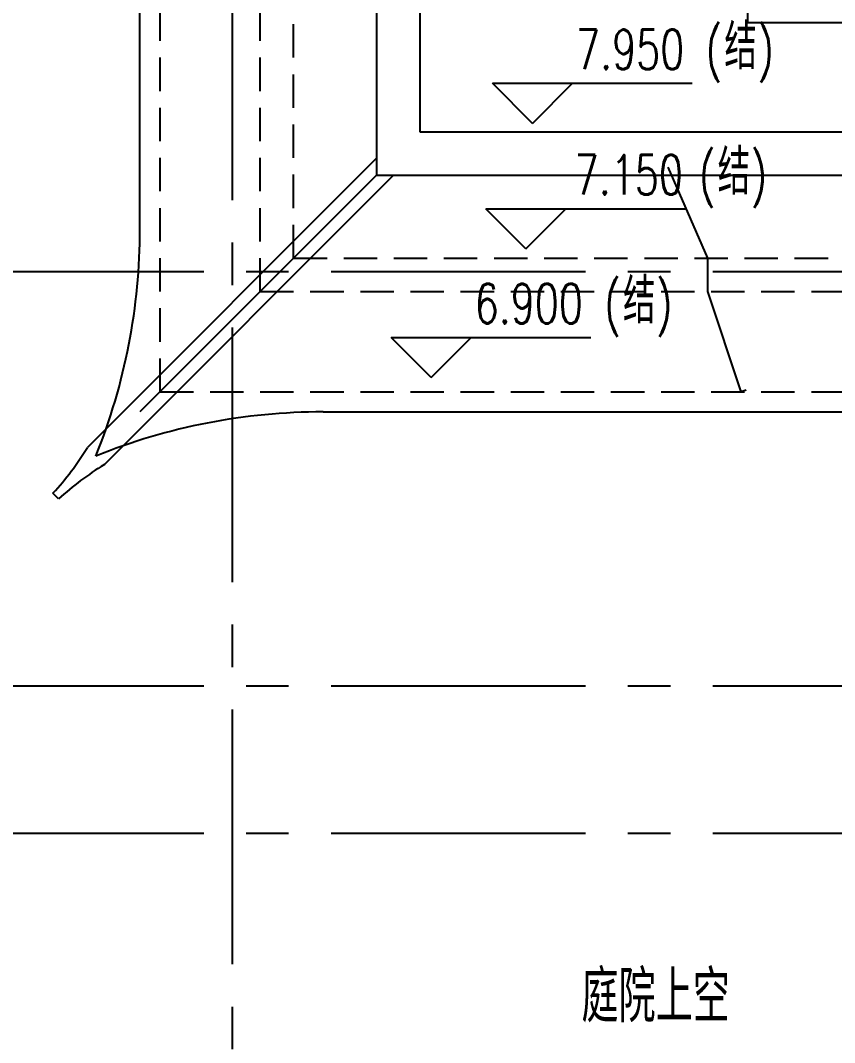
# Model space of a CAD drawing. Extents: x 296441 to 853063, y 459050 to 1117990.
# Drawn here: x 607114 to 613207, y 565460 to 573105 of the extents above; entities that cross this region are included whole.
import ezdxf

# ---------------------------------------------------------------- set-up
doc = ezdxf.new("R2010")
doc.units = 0
doc.header["$LTSCALE"] = 1000
for name, pattern in [('14-GRID$0$CENTER2', [28.575, 19.05, -3.175, 3.175, -3.175]), ('B-ROOF01$0$F1-OTLN-ROOF$0$HIDDEN', [0.375, 0.25, -0.125]), ('G-FL03$0$$0$HIDDEN', [0.375, 0.25, -0.125]), ('G-FL03$0$$0$HIDDEN2', [4.7625, 3.175, -1.5875]), ('HIDDEN', [0.375, 0.25, -0.125])]:
    doc.linetypes.add(name, pattern=pattern)
for name, color, linetype in [('14-GRID$0$G-GRID', 9, '14-GRID$0$CENTER2'), ('A-SLAB-OTLN', 144, 'HIDDEN'), ('D-TEXT-FL01-mi$0$A-ROOM-IDEN', 4, 'Continuous'), ('DIM_ELEV', 3, 'Continuous'), ('G-FL03$0$$0$A-OVLK', 140, 'Continuous'), ('G-FL03$0$$0$A-ROOF', 2, 'Continuous'), ('G-FL03$0$$0$A-SECT-FNSH', 6, 'Continuous'), ('G-FL03$0$$0$A-SLAB-OTLN', 144, 'G-FL03$0$$0$HIDDEN'), ('PUB_TEXT', 7, 'Continuous')]:
    doc.layers.add(name, color=color, linetype=linetype)
doc.layers.add('G-FL03$0$$0$ENTR-DETL-P$0$A-ANNO-NPLT', color=215, linetype='Continuous', plot=False)
doc.styles.add('_TCH_DIM', font='SIMPLEX', dxfattribs={"bigfont": 'GBCBIG'})
doc.styles.get("Standard").update_dxf_attribs({"font": 'gbenor.shx', "bigfont": 'gbcbig.shx'})

# ---------------------------------------------------------------- blocks, each defined once
blk = doc.blocks.new('QWEFRF')
at = {"layer": 'DIM_ELEV'}
for p, q in [((760792.4, 413328.2), (760492.4, 413628.2)), ((760492.4, 413628.2), (761988.4, 413628.2)), ((760792.4, 413328.2), (761092.4, 413628.2)), ((760742.4, 412390.5), (760442.4, 412690.5)), ((760442.4, 412690.5), (761938.4, 412690.5)), ((760742.4, 412390.5), (761042.4, 412690.5)), ((760033.6, 411426.6), (759733.6, 411726.6)), ((759733.6, 411726.6), (761229.6, 411726.6)), ((760033.6, 411426.6), (760333.6, 411726.6))]:
    blk.add_line(p, q, dxfattribs=at)
at = {"layer": 'D-TEXT-FL01-mi$0$A-ROOM-IDEN'}
blk.add_text('庭院上空', height=385.82, dxfattribs=at).set_placement((761158.5, 406604.8))
at = {"layer": 'PUB_TEXT', "style": '_TCH_DIM', "width": 0.705882}
for s, p in [('(', (762088.4, 413733.2)), (')', (762474.1, 413733.2)), ('7.950', (761118.4, 413733.2)), ('(', (762038.4, 412795.5)), (')', (762424.1, 412795.5)), ('7.150', (761108.4, 412795.5)), ('(', (761329.6, 411831.6)), (')', (761715.4, 411831.6)), ('6.900', (760359.6, 411831.6))]:
    blk.add_text(s, height=297.5, dxfattribs=at).set_placement(p)
at = {"layer": 'PUB_TEXT', "style": '_TCH_DIM'}
for p in [(762228.4, 413733.2), (762178.4, 412795.5), (761469.6, 411831.6)]:
    blk.add_text('结', height=337.6, dxfattribs=at).set_placement(p)
blk = doc.blocks.new('G1三层')
at = {"layer": 'A-SLAB-OTLN', "linetype": 'B-ROOF01$0$F1-OTLN-ROOF$0$HIDDEN', "extrusion": (8.34702e-21, 4.5439e-05, 1)}
for p, q in [((759006, 412321.8), (765606, 412321.8)), ((758756, 412071.8), (765606, 412071.8)), ((758006, 411321.8), (765287, 411321.8))]:
    blk.add_line(p, q, dxfattribs=at)
at = {"layer": 'A-SLAB-OTLN', "linetype": 'B-ROOF01$0$F1-OTLN-ROOF$0$HIDDEN', "extrusion": (8.34702e-21, 4.5439e-05, 1), "elevation": 0}
for points in [[(758006, 411321.8), (758006, 421121.8)], [(758756, 412071.8), (758756, 420371.8)], [(759006, 412321.8), (759006, 420121.8)]]:
    blk.add_lwpolyline(points, dxfattribs=at)
at = {"layer": 'G-FL03$0$$0$A-OVLK', "extrusion": (8.34702e-21, 4.5439e-05, 1)}
for p, q in [((759626, 419501.8), (759626, 412941.8)), ((759951, 419176.8), (759951, 413266.8)), ((759951, 413266.8), (765606, 413266.8))]:
    blk.add_line(p, q, dxfattribs=at)
at = {"layer": 'G-FL03$0$$0$A-OVLK'}
blk.add_line((759626, 412941.8), (765606, 412941.8), dxfattribs=at)
at = {"layer": 'G-FL03$0$$0$A-ROOF', "extrusion": (8.34702e-21, 4.5439e-05, 1)}
for p, q in [((757856, 412541.8), (757856, 419901.8)), ((757856, 412541.8), (757856, 412541.8)), ((759226, 411171.8), (765287, 411171.8)), ((757602.7, 411045.8), (757462.4, 410905.5)), ((757247.3, 410520.6), (757204.8, 410563.1))]:
    blk.add_line(p, q, dxfattribs=at)
at = {"layer": 'G-FL03$0$$0$A-ROOF'}
for p, q in [((759626, 413069.1), (757462.4, 410905.5)), ((759753.3, 412941.8), (757589.7, 410778.2))]:
    blk.add_line(p, q, dxfattribs=at)
for centre, radius, start, end in [((753312.3, 412541.8), 4543.8, 338.029, 360), ((759226.1, 406627.9), 4543.9, 90.00042, 111.97086), ((755571.2, 412059.9), 2215.7, 317.50065, 328.59828), ((758744.1, 408887), 2215.7, 121.40172, 132.49935)]:
    blk.add_arc(centre, radius, start, end, dxfattribs=at)
at = {"layer": 'G-FL03$0$$0$A-SECT-FNSH'}
blk.add_line((763331, 414081.8), (762606, 414081.8), dxfattribs=at)
blk.add_lwpolyline([(762626, 414081.8), (762406, 414081.8), (762406, 414361.8), (762606, 414361.8)], dxfattribs=at)
at = {"layer": 'G-FL03$0$$0$A-SLAB-OTLN', "linetype": 'G-FL03$0$$0$HIDDEN2', "extrusion": (8.34702e-21, 4.5439e-05, 1)}
blk.add_line((759626, 412941.8), (757856, 411171.8), dxfattribs=at)
at = {"layer": 'G-FL03$0$$0$ENTR-DETL-P$0$A-ANNO-NPLT'}
blk.add_lwpolyline([(762393.4, 411334.5), (762355.4, 411321.8), (762105.4, 412071.8), (762105.4, 412321.8), (761809.7, 413001.8)], dxfattribs=at)

msp = doc.modelspace()

# ---------------------------------------------------------------- linework, layer by layer
at = {"layer": '14-GRID$0$G-GRID', "color": 8, "ltscale": 0.1}
for p, q in [((608698.5, 590811), (608698.5, 558052.5)), ((595151, 571227.2), (620098.5, 571227.2)), ((595151, 568127.2), (674432.5, 568127.2)), ((595151, 567027.2), (674432.5, 567027.2))]:
    msp.add_line(p, q, dxfattribs=at)

# ---------------------------------------------------------------- block references
for name, p in [('QWEFRF', (-149846.1, 159006.8, 18.5)), ('G1三层', (-149847.6, 159005.4))]:
    msp.add_blockref(name, p)

doc.saveas('drawing.dxf')
